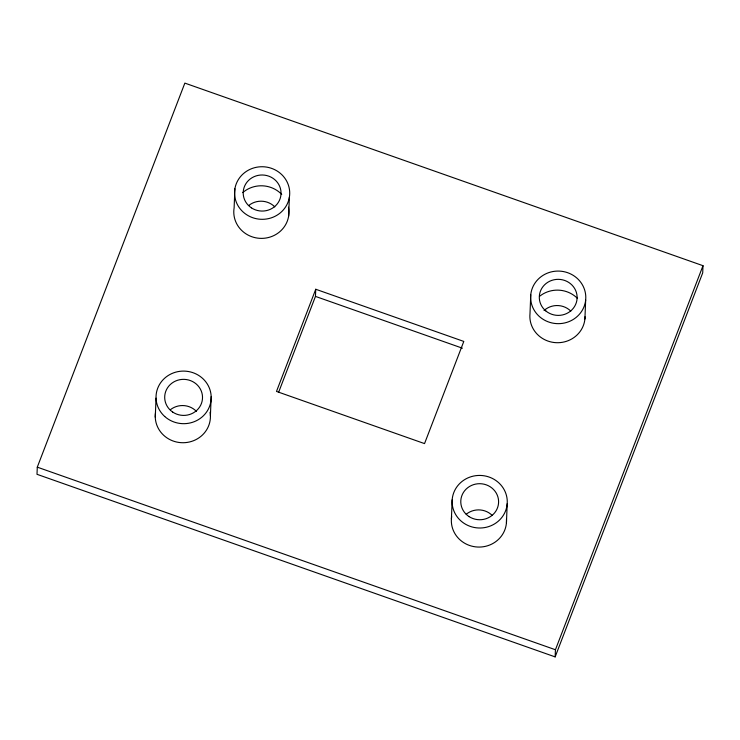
<?xml version="1.0" encoding="UTF-8"?>
<svg xmlns="http://www.w3.org/2000/svg" width="740" height="740" viewBox="0 0 740 740"><rect width="100%" height="100%" fill="white"/><g stroke="black" fill="none" stroke-linecap="round" stroke-linejoin="round"><path stroke-width="1.11" d="M37.287 467.153L37 474.303L555.148 656.889L702.713 272.847L703 265.697L184.852 83.111L37.287 467.153L555.435 649.748L555.148 656.889M155.271 417.194L156.038 398.139M210.41 415.677L211.178 396.631M234.885 188.82L234.118 207.866A27.593 26.298 2.3 0 0 261.84 238.382A27.593 26.298 2.3 0 0 288.443 207.163M288.609 216.293L289.377 197.238A27.593 26.298 2.3 0 0 252.238 168.442A27.593 26.298 2.3 0 0 244.774 213.407A27.593 26.298 2.3 0 0 289.377 197.238M278.684 392.126L315.462 296.398L315.749 289.257L463.795 341.427L424.538 443.602L276.492 391.432L315.749 289.257M451.409 518.842L452.168 499.787M506.447 522.708L507.205 503.653A27.593 26.298 2.3 0 0 467.597 478.04A27.593 26.298 2.3 0 0 464.267 523.467A27.593 26.298 2.3 0 0 507.205 503.653M530.756 294.761L529.988 313.806A27.593 26.298 2.3 0 0 556.008 342.675A27.593 26.298 2.3 0 0 585.035 316.748M584.905 319.032L585.673 299.978A27.593 26.298 2.3 0 0 546.758 273.402A27.593 26.298 2.3 0 0 542.198 318.727A27.593 26.298 2.3 0 0 585.673 299.978M555.435 649.748L703 265.697M315.462 296.398L462.417 348.189M544.048 310.522A18.916 18.028 2.3 0 1 570.79 311.114M466.228 514.263A18.916 18.028 2.3 0 1 492.248 515.447M170.422 409.701A18.916 18.028 2.3 0 1 196.415 411.357M248.788 205.47A18.916 18.028 2.3 0 1 274.799 206.867M506.456 519.267A27.593 26.298 2.3 0 1 477.605 547.036A27.593 26.298 2.3 0 1 451.678 516.566M210.058 412.254A27.593 26.298 2.3 0 1 183.131 442.733A27.593 26.298 2.3 0 1 155.529 412.606M242.748 192.603A27.593 26.298 2.3 0 1 281.727 194.417M539.895 296.065A27.593 26.298 2.3 0 1 577.357 298.294M469.114 516.631A18.916 18.028 2.3 0 0 498.557 503.052A18.916 18.028 2.3 0 0 471.399 485.486A18.916 18.028 2.3 0 0 469.114 516.631M172.735 412.097A18.916 18.028 2.3 0 0 202.446 399.054A18.916 18.028 2.3 0 0 175.639 380.998A18.916 18.028 2.3 0 0 172.735 412.097M251.415 207.857A18.916 18.028 2.3 0 0 280.987 194.509A18.916 18.028 2.3 0 0 253.977 176.721A18.916 18.028 2.3 0 0 251.415 207.857M164.743 416.509A27.593 26.298 2.3 0 0 210.475 403.457A27.593 26.298 2.3 0 0 175.602 372.192A27.593 26.298 2.3 0 0 164.743 416.509M546.028 311.114A18.916 18.028 2.3 0 0 576.83 300.607A18.916 18.028 2.3 0 0 551.781 280.386A18.916 18.028 2.3 0 0 546.028 311.114"/></g></svg>
